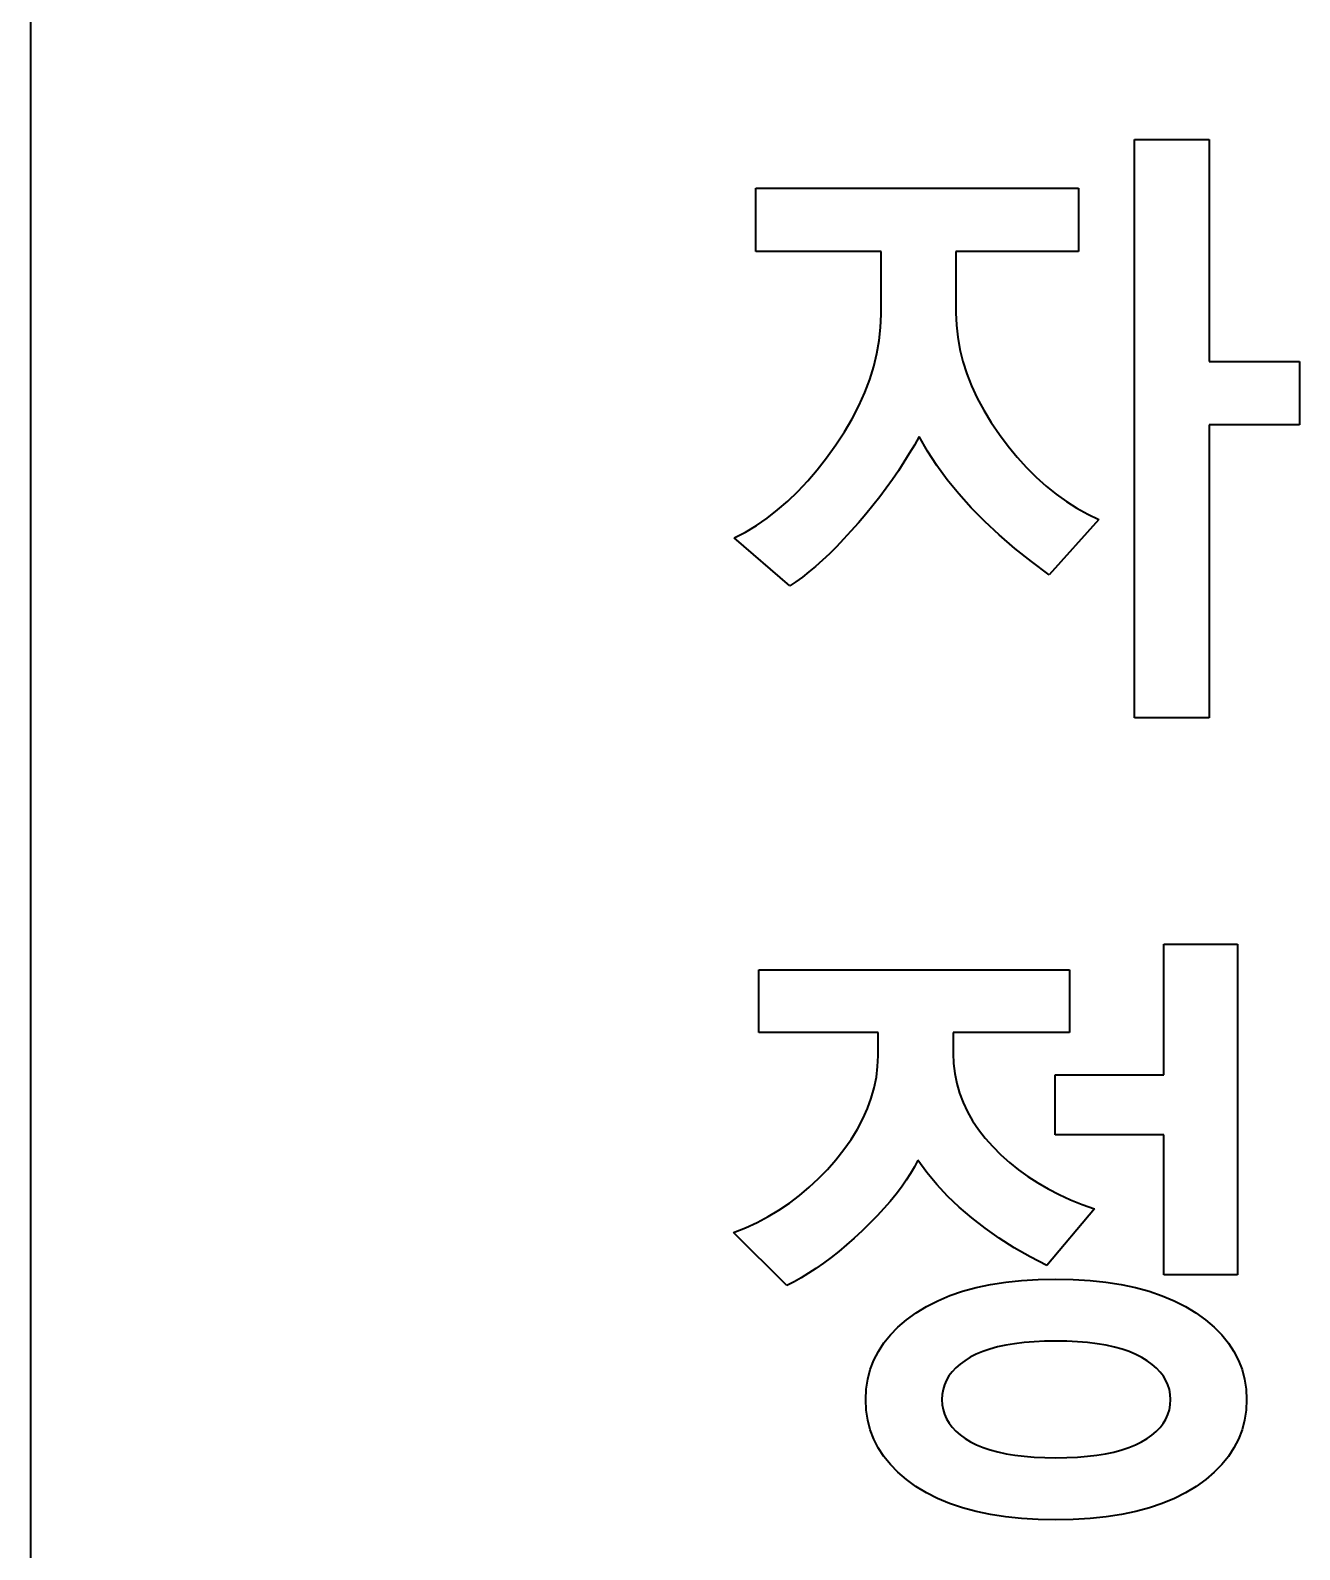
# Model space of a CAD drawing. Extents: x 480 to 710, y 306 to 536.
# Drawn here: x 479.5 to 528.4, y 362 to 420.5 of the extents above; entities that cross this region are included whole.
import ezdxf

# ---------------------------------------------------------------- set-up
doc = ezdxf.new("R2010")
doc.units = 0

msp = doc.modelspace()

# ---------------------------------------------------------------- linework, layer by layer
at = {"color": 7, "lineweight": 35}
for p, q in [((479.5, 527.5), (479.5, 313.5)), ((522.061157, 394.014648), (522.061157, 416.29248))]:
    msp.add_line(p, q, dxfattribs=at)
at = {"color": 7, "lineweight": 35, "ltscale": 0.071892}
for p, q in [((522.061157, 416.29248), (524.936829, 416.29248)), ((524.936829, 394.014648), (522.061157, 394.014648))]:
    msp.add_line(p, q, dxfattribs=at)
at = {"color": 7, "lineweight": 35, "ltscale": 0.213943}
msp.add_line((524.936829, 416.29248), (524.936829, 407.734741), dxfattribs=at)
at = {"color": 7, "lineweight": 35, "ltscale": 0.060921}
for p, q in [((507.463318, 411.984741), (507.463318, 414.42157)), ((519.901489, 414.42157), (519.901489, 411.984741)), ((512.290771, 409.547913), (512.290771, 411.984741)), ((528.424622, 407.734741), (528.424622, 405.297913))]:
    msp.add_line(p, q, dxfattribs=at)
at = {"color": 7, "lineweight": 35, "ltscale": 0.310954}
msp.add_line((507.463318, 414.42157), (519.901489, 414.42157), dxfattribs=at)
at = {"color": 7, "lineweight": 35, "ltscale": 0.120686}
msp.add_line((512.290771, 411.984741), (507.463318, 411.984741), dxfattribs=at)
at = {"color": 7, "lineweight": 35, "ltscale": 0.118088}
msp.add_line((519.901489, 411.984741), (515.177979, 411.984741), dxfattribs=at)
at = {"color": 7, "lineweight": 35, "ltscale": 0.059188}
msp.add_line((515.177979, 411.984741), (515.177979, 409.617218), dxfattribs=at)
at = {"color": 7, "lineweight": 35, "ltscale": 0.012489}
msp.add_line((512.273315, 409.048676), (512.290771, 409.547913), dxfattribs=at)
at = {"color": 7, "lineweight": 35, "ltscale": 0.011782}
msp.add_line((515.177979, 409.617218), (515.194763, 409.14624), dxfattribs=at)
at = {"color": 7, "lineweight": 35, "ltscale": 0.012567}
msp.add_line((512.221008, 408.548706), (512.273315, 409.048676), dxfattribs=at)
at = {"color": 7, "lineweight": 35, "ltscale": 0.011829}
msp.add_line((515.194763, 409.14624), (515.244995, 408.675751), dxfattribs=at)
at = {"color": 7, "lineweight": 35, "ltscale": 0.011936}
msp.add_line((515.244995, 408.675751), (515.328674, 408.205719), dxfattribs=at)
at = {"color": 7, "lineweight": 35, "ltscale": 0.0129}
msp.add_line((512.011719, 407.546722), (512.133789, 408.048065), dxfattribs=at)
at = {"color": 7, "lineweight": 35, "ltscale": 0.012705}
msp.add_line((512.133789, 408.048065), (512.221008, 408.548706), dxfattribs=at)
at = {"color": 7, "lineweight": 35, "ltscale": 0.0121}
msp.add_line((515.328674, 408.205719), (515.445923, 407.736145), dxfattribs=at)
at = {"color": 7, "lineweight": 35, "ltscale": 0.013149}
msp.add_line((511.854797, 407.044708), (512.011719, 407.546722), dxfattribs=at)
at = {"color": 7, "lineweight": 35, "ltscale": 0.012318}
msp.add_line((515.445923, 407.736145), (515.596619, 407.267029), dxfattribs=at)
at = {"color": 7, "lineweight": 35, "ltscale": 0.087195}
for p, q in [((524.936829, 407.734741), (528.424622, 407.734741)), ((528.424622, 405.297913), (524.936829, 405.297913))]:
    msp.add_line(p, q, dxfattribs=at)
at = {"color": 7, "lineweight": 35, "ltscale": 0.013452}
msp.add_line((511.662964, 406.541992), (511.854797, 407.044708), dxfattribs=at)
at = {"color": 7, "lineweight": 35, "ltscale": 0.012589}
msp.add_line((515.596619, 407.267029), (515.780823, 406.79837), dxfattribs=at)
at = {"color": 7, "lineweight": 35, "ltscale": 0.013803}
msp.add_line((511.436249, 406.038574), (511.662964, 406.541992), dxfattribs=at)
at = {"color": 7, "lineweight": 35, "ltscale": 0.012909}
msp.add_line((515.780823, 406.79837), (515.998535, 406.33017), dxfattribs=at)
at = {"color": 7, "lineweight": 35, "ltscale": 0.013273}
msp.add_line((515.998535, 406.33017), (516.249756, 405.862427), dxfattribs=at)
at = {"color": 7, "lineweight": 35, "ltscale": 0.014198}
msp.add_line((511.174683, 405.534454), (511.436249, 406.038574), dxfattribs=at)
at = {"color": 7, "lineweight": 35, "ltscale": 0.013679}
msp.add_line((516.249756, 405.862427), (516.534424, 405.395172), dxfattribs=at)
at = {"color": 7, "lineweight": 35, "ltscale": 0.014635}
msp.add_line((510.878204, 405.029663), (511.174683, 405.534454), dxfattribs=at)
at = {"color": 7, "lineweight": 35, "ltscale": 0.014124}
msp.add_line((516.534424, 405.395172), (516.8526, 404.928345), dxfattribs=at)
at = {"color": 7, "lineweight": 35, "ltscale": 0.282082}
msp.add_line((524.936829, 405.297913), (524.936829, 394.014648), dxfattribs=at)
at = {"color": 7, "lineweight": 35, "ltscale": 0.01511}
msp.add_line((510.546875, 404.52417), (510.878204, 405.029663), dxfattribs=at)
at = {"color": 7, "lineweight": 35, "ltscale": 0.009404}
msp.add_line((513.757446, 404.847534), (513.574036, 404.519135), dxfattribs=at)
at = {"color": 7, "lineweight": 35, "ltscale": 0.016166}
msp.add_line((514.079895, 404.287048), (513.757446, 404.847534), dxfattribs=at)
at = {"color": 7, "lineweight": 35, "ltscale": 0.014151}
msp.add_line((516.8526, 404.928345), (517.192383, 404.475647), dxfattribs=at)
at = {"color": 7, "lineweight": 35, "ltscale": 0.014657}
msp.add_line((509.832214, 403.571594), (510.193817, 404.033081), dxfattribs=at)
at = {"color": 7, "lineweight": 35, "ltscale": 0.015121}
msp.add_line((510.193817, 404.033081), (510.546875, 404.52417), dxfattribs=at)
at = {"color": 7, "lineweight": 35, "ltscale": 0.009723}
msp.add_line((513.379333, 404.189941), (513.173523, 403.859924), dxfattribs=at)
at = {"color": 7, "lineweight": 35, "ltscale": 0.009562}
for p, q in [((513.574036, 404.519135), (513.379333, 404.189941)), ((526.205322, 366.573853), (526.069092, 366.216461))]:
    msp.add_line(p, q, dxfattribs=at)
at = {"color": 7, "lineweight": 35, "ltscale": 0.016552}
msp.add_line((514.442078, 403.732819), (514.079895, 404.287048), dxfattribs=at)
at = {"color": 7, "lineweight": 35, "ltscale": 0.013755}
msp.add_line((517.192383, 404.475647), (517.541809, 404.050659), dxfattribs=at)
at = {"color": 7, "lineweight": 35, "ltscale": 0.01339}
msp.add_line((517.541809, 404.050659), (517.901001, 403.653381), dxfattribs=at)
at = {"color": 7, "lineweight": 35, "ltscale": 0.014221}
msp.add_line((509.462097, 403.139648), (509.832214, 403.571594), dxfattribs=at)
at = {"color": 7, "lineweight": 35, "ltscale": 0.010065}
msp.add_line((512.956421, 403.529114), (512.728149, 403.197479), dxfattribs=at)
at = {"color": 7, "lineweight": 35, "ltscale": 0.009892}
msp.add_line((513.173523, 403.859924), (512.956421, 403.529114), dxfattribs=at)
at = {"color": 7, "lineweight": 35, "ltscale": 0.01699}
msp.add_line((514.843994, 403.184814), (514.442078, 403.732819), dxfattribs=at)
at = {"color": 7, "lineweight": 35, "ltscale": 0.013053}
msp.add_line((517.901001, 403.653381), (518.269836, 403.283813), dxfattribs=at)
at = {"color": 7, "lineweight": 35, "ltscale": 0.013813}
msp.add_line((509.083405, 402.737305), (509.462097, 403.139648), dxfattribs=at)
at = {"color": 7, "lineweight": 35, "ltscale": 0.010425}
msp.add_line((512.488708, 402.865051), (512.238037, 402.531799), dxfattribs=at)
at = {"color": 7, "lineweight": 35, "ltscale": 0.010242}
msp.add_line((512.728149, 403.197479), (512.488708, 402.865051), dxfattribs=at)
at = {"color": 7, "lineweight": 35, "ltscale": 0.017474}
msp.add_line((515.285645, 402.643066), (514.843994, 403.184814), dxfattribs=at)
at = {"color": 7, "lineweight": 35, "ltscale": 0.012753}
msp.add_line((518.269836, 403.283813), (518.648438, 402.941956), dxfattribs=at)
at = {"color": 7, "lineweight": 35, "ltscale": 0.012487}
msp.add_line((518.648438, 402.941956), (519.036743, 402.627808), dxfattribs=at)
at = {"color": 7, "lineweight": 35, "ltscale": 0.013097}
msp.add_line((508.300385, 402.021271), (508.696167, 402.364502), dxfattribs=at)
at = {"color": 7, "lineweight": 35, "ltscale": 0.013438}
msp.add_line((508.696167, 402.364502), (509.083405, 402.737305), dxfattribs=at)
at = {"color": 7, "lineweight": 35, "ltscale": 0.010802}
msp.add_line((511.976166, 402.197754), (511.703094, 401.862885), dxfattribs=at)
at = {"color": 7, "lineweight": 35, "ltscale": 0.010611}
msp.add_line((512.238037, 402.531799), (511.976166, 402.197754), dxfattribs=at)
at = {"color": 7, "lineweight": 35, "ltscale": 0.018001}
msp.add_line((515.766968, 402.107544), (515.285645, 402.643066), dxfattribs=at)
at = {"color": 7, "lineweight": 35, "ltscale": 0.012257}
msp.add_line((519.036743, 402.627808), (519.434692, 402.3414), dxfattribs=at)
at = {"color": 7, "lineweight": 35, "ltscale": 0.01207}
msp.add_line((519.434692, 402.3414), (519.842346, 402.082703), dxfattribs=at)
at = {"color": 7, "lineweight": 35, "ltscale": 0.01253}
msp.add_line((507.483185, 401.423492), (507.896057, 401.707611), dxfattribs=at)
at = {"color": 7, "lineweight": 35, "ltscale": 0.012793}
msp.add_line((507.896057, 401.707611), (508.300385, 402.021271), dxfattribs=at)
at = {"color": 7, "lineweight": 35, "ltscale": 0.010997}
msp.add_line((511.703094, 401.862885), (511.418823, 401.527222), dxfattribs=at)
at = {"color": 7, "lineweight": 35, "ltscale": 0.018569}
msp.add_line((516.288086, 401.578247), (515.766968, 402.107544), dxfattribs=at)
at = {"color": 7, "lineweight": 35, "ltscale": 0.07155}
msp.add_line((520.686829, 401.648468), (518.769714, 399.523468), dxfattribs=at)
at = {"color": 7, "lineweight": 35, "ltscale": 0.011926}
msp.add_line((519.842346, 402.082703), (520.259766, 401.851746), dxfattribs=at)
at = {"color": 7, "lineweight": 35, "ltscale": 0.011824}
msp.add_line((520.259766, 401.851746), (520.686829, 401.648468), dxfattribs=at)
at = {"color": 7, "lineweight": 35, "ltscale": 0.012132}
msp.add_line((506.631805, 400.94397), (507.061768, 401.168945), dxfattribs=at)
at = {"color": 7, "lineweight": 35, "ltscale": 0.012308}
msp.add_line((507.061768, 401.168945), (507.483185, 401.423492), dxfattribs=at)
at = {"color": 7, "lineweight": 35, "ltscale": 0.01045}
msp.add_line((511.131409, 401.200439), (510.848999, 400.892242), dxfattribs=at)
at = {"color": 7, "lineweight": 35, "ltscale": 0.01088}
msp.add_line((511.418823, 401.527222), (511.131409, 401.200439), dxfattribs=at)
at = {"color": 7, "lineweight": 35, "ltscale": 0.019171}
msp.add_line((516.848877, 401.055206), (516.288086, 401.578247), dxfattribs=at)
at = {"color": 7, "lineweight": 35, "ltscale": 0.019807}
msp.add_line((517.449402, 400.538391), (516.848877, 401.055206), dxfattribs=at)
at = {"color": 7, "lineweight": 35, "ltscale": 0.070619}
msp.add_line((508.768341, 399.096161), (506.631805, 400.94397), dxfattribs=at)
at = {"color": 7, "lineweight": 35, "ltscale": 0.009608}
msp.add_line((510.571533, 400.602661), (510.299042, 400.331665), dxfattribs=at)
at = {"color": 7, "lineweight": 35, "ltscale": 0.010026}
msp.add_line((510.848999, 400.892242), (510.571533, 400.602661), dxfattribs=at)
at = {"color": 7, "lineweight": 35, "ltscale": 0.020474}
msp.add_line((518.089722, 400.027802), (517.449402, 400.538391), dxfattribs=at)
at = {"color": 7, "lineweight": 35, "ltscale": 0.008789}
msp.add_line((510.031494, 400.079254), (509.768951, 399.845459), dxfattribs=at)
at = {"color": 7, "lineweight": 35, "ltscale": 0.009196}
msp.add_line((510.299042, 400.331665), (510.031494, 400.079254), dxfattribs=at)
at = {"color": 7, "lineweight": 35, "ltscale": 0.021165}
msp.add_line((518.769714, 399.523468), (518.089722, 400.027802), dxfattribs=at)
at = {"color": 7, "lineweight": 35, "ltscale": 0.007625}
msp.add_line((509.258698, 399.433624), (509.011047, 399.255585), dxfattribs=at)
at = {"color": 7, "lineweight": 35, "ltscale": 0.008004}
msp.add_line((509.511353, 399.630249), (509.258698, 399.433624), dxfattribs=at)
at = {"color": 7, "lineweight": 35, "ltscale": 0.008392}
msp.add_line((509.768951, 399.845459), (509.511353, 399.630249), dxfattribs=at)
at = {"color": 7, "lineweight": 35, "ltscale": 0.00726}
msp.add_line((509.011047, 399.255585), (508.768341, 399.096161), dxfattribs=at)
at = {"color": 7, "lineweight": 35, "ltscale": 0.125883}
msp.add_line((523.192932, 380.257172), (523.192932, 385.29248), dxfattribs=at)
at = {"color": 7, "lineweight": 35, "ltscale": 0.071027}
for p, q in [((523.192932, 385.29248), (526.033997, 385.29248)), ((526.033997, 372.54248), (523.192932, 372.54248))]:
    msp.add_line(p, q, dxfattribs=at)
at = {"color": 7, "lineweight": 35, "ltscale": 0.31875}
msp.add_line((526.033997, 385.29248), (526.033997, 372.54248), dxfattribs=at)
at = {"color": 7, "lineweight": 35, "ltscale": 0.060343}
for p, q in [((507.578796, 381.885559), (507.578796, 384.299286)), ((519.555054, 384.299286), (519.555054, 381.885559))]:
    msp.add_line(p, q, dxfattribs=at)
at = {"color": 7, "lineweight": 35, "ltscale": 0.299406}
msp.add_line((507.578796, 384.299286), (519.555054, 384.299286), dxfattribs=at)
at = {"color": 7, "lineweight": 35, "ltscale": 0.114912}
msp.add_line((512.175293, 381.885559), (507.578796, 381.885559), dxfattribs=at)
at = {"color": 7, "lineweight": 35, "ltscale": 0.02252}
msp.add_line((512.175293, 380.984741), (512.175293, 381.885559), dxfattribs=at)
at = {"color": 7, "lineweight": 35, "ltscale": 0.112025}
msp.add_line((519.555054, 381.885559), (515.074036, 381.885559), dxfattribs=at)
at = {"color": 7, "lineweight": 35, "ltscale": 0.02021}
msp.add_line((515.074036, 381.885559), (515.074036, 381.077148), dxfattribs=at)
at = {"color": 7, "lineweight": 35, "ltscale": 0.010309}
msp.add_line((512.110352, 380.163147), (512.159058, 380.572632), dxfattribs=at)
at = {"color": 7, "lineweight": 35, "ltscale": 0.010311}
msp.add_line((512.159058, 380.572632), (512.175293, 380.984741), dxfattribs=at)
at = {"color": 7, "lineweight": 35, "ltscale": 0.009845}
msp.add_line((515.074036, 381.077148), (515.089233, 380.683655), dxfattribs=at)
at = {"color": 7, "lineweight": 35, "ltscale": 0.009713}
msp.add_line((515.089233, 380.683655), (515.134766, 380.297821), dxfattribs=at)
at = {"color": 7, "lineweight": 35, "ltscale": 0.01037}
msp.add_line((512.029236, 379.756348), (512.110352, 380.163147), dxfattribs=at)
at = {"color": 7, "lineweight": 35, "ltscale": 0.009645}
msp.add_line((515.134766, 380.297821), (515.210754, 379.919586), dxfattribs=at)
at = {"color": 7, "lineweight": 35, "ltscale": 0.058033}
msp.add_line((519.000671, 377.935852), (519.000671, 380.257172), dxfattribs=at)
at = {"color": 7, "lineweight": 35, "ltscale": 0.104807}
for p, q in [((519.000671, 380.257172), (523.192932, 380.257172)), ((523.192932, 377.935852), (519.000671, 377.935852))]:
    msp.add_line(p, q, dxfattribs=at)
at = {"color": 7, "lineweight": 35, "ltscale": 0.010495}
msp.add_line((511.915649, 379.352203), (512.029236, 379.756348), dxfattribs=at)
at = {"color": 7, "lineweight": 35, "ltscale": 0.009638}
msp.add_line((515.210754, 379.919586), (515.317017, 379.548981), dxfattribs=at)
at = {"color": 7, "lineweight": 35, "ltscale": 0.009697}
msp.add_line((515.317017, 379.548981), (515.453735, 379.186005), dxfattribs=at)
at = {"color": 7, "lineweight": 35, "ltscale": 0.010924}
msp.add_line((511.591125, 378.551849), (511.769623, 378.950684), dxfattribs=at)
at = {"color": 7, "lineweight": 35, "ltscale": 0.010681}
msp.add_line((511.769623, 378.950684), (511.915649, 379.352203), dxfattribs=at)
at = {"color": 7, "lineweight": 35, "ltscale": 0.009816}
msp.add_line((515.453735, 379.186005), (515.620789, 378.830658), dxfattribs=at)
at = {"color": 7, "lineweight": 35, "ltscale": 0.009997}
msp.add_line((515.620789, 378.830658), (515.818176, 378.48291), dxfattribs=at)
at = {"color": 7, "lineweight": 35, "ltscale": 0.011221}
msp.add_line((511.380188, 378.15567), (511.591125, 378.551849), dxfattribs=at)
at = {"color": 7, "lineweight": 35, "ltscale": 0.010235}
msp.add_line((515.818176, 378.48291), (516.046021, 378.142792), dxfattribs=at)
at = {"color": 7, "lineweight": 35, "ltscale": 0.01196}
msp.add_line((510.860962, 377.371277), (511.13678, 377.762146), dxfattribs=at)
at = {"color": 7, "lineweight": 35, "ltscale": 0.011568}
msp.add_line((511.13678, 377.762146), (511.380188, 378.15567), dxfattribs=at)
at = {"color": 7, "lineweight": 35, "ltscale": 0.010524}
msp.add_line((516.046021, 378.142792), (516.304199, 377.810303), dxfattribs=at)
at = {"color": 7, "lineweight": 35, "ltscale": 0.010863}
msp.add_line((516.304199, 377.810303), (516.592712, 377.485413), dxfattribs=at)
at = {"color": 7, "lineweight": 35, "ltscale": 0.134834}
msp.add_line((523.192932, 372.54248), (523.192932, 377.935852), dxfattribs=at)
at = {"color": 7, "lineweight": 35, "ltscale": 0.012394}
msp.add_line((510.552643, 376.983063), (510.860962, 377.371277), dxfattribs=at)
at = {"color": 7, "lineweight": 35, "ltscale": 0.011056}
msp.add_line((516.592712, 377.485413), (516.905273, 377.172577), dxfattribs=at)
at = {"color": 7, "lineweight": 35, "ltscale": 0.011095}
msp.add_line((516.905273, 377.172577), (517.235535, 376.876099), dxfattribs=at)
at = {"color": 7, "lineweight": 35, "ltscale": 0.012388}
msp.add_line((509.875641, 376.251526), (510.22113, 376.60672), dxfattribs=at)
at = {"color": 7, "lineweight": 35, "ltscale": 0.012538}
msp.add_line((510.22113, 376.60672), (510.552643, 376.983063), dxfattribs=at)
at = {"color": 7, "lineweight": 35, "ltscale": 0.007811}
msp.add_line((513.429504, 376.450409), (513.260864, 376.187378), dxfattribs=at)
at = {"color": 7, "lineweight": 35, "ltscale": 0.007494}
msp.add_line((513.57959, 376.709869), (513.429504, 376.450409), dxfattribs=at)
at = {"color": 7, "lineweight": 35, "ltscale": 0.007194}
msp.add_line((513.711304, 376.965729), (513.57959, 376.709869), dxfattribs=at)
at = {"color": 7, "lineweight": 35, "ltscale": 0.01478}
for p, q in [((514.060303, 376.488525), (513.711304, 376.965729)), ((517.088562, 363.222931), (516.504272, 363.313049))]:
    msp.add_line(p, q, dxfattribs=at)
at = {"color": 7, "lineweight": 35, "ltscale": 0.014973}
msp.add_line((514.442078, 376.027039), (514.060303, 376.488525), dxfattribs=at)
at = {"color": 7, "lineweight": 35, "ltscale": 0.011165}
msp.add_line((517.235535, 376.876099), (517.583435, 376.596039), dxfattribs=at)
at = {"color": 7, "lineweight": 35, "ltscale": 0.011269}
msp.add_line((517.583435, 376.596039), (517.949036, 376.332397), dxfattribs=at)
at = {"color": 7, "lineweight": 35, "ltscale": 0.01218}
msp.add_line((509.142761, 375.604584), (509.516205, 375.91748), dxfattribs=at)
at = {"color": 7, "lineweight": 35, "ltscale": 0.012267}
msp.add_line((509.516205, 375.91748), (509.875641, 376.251526), dxfattribs=at)
at = {"color": 7, "lineweight": 35, "ltscale": 0.008487}
msp.add_line((513.073792, 375.920776), (512.868225, 375.650604), dxfattribs=at)
at = {"color": 7, "lineweight": 35, "ltscale": 0.008142}
msp.add_line((513.260864, 376.187378), (513.073792, 375.920776), dxfattribs=at)
at = {"color": 7, "lineweight": 35, "ltscale": 0.01522}
msp.add_line((514.856689, 375.581238), (514.442078, 376.027039), dxfattribs=at)
at = {"color": 7, "lineweight": 35, "ltscale": 0.011402}
msp.add_line((517.949036, 376.332397), (518.332275, 376.085114), dxfattribs=at)
at = {"color": 7, "lineweight": 35, "ltscale": 0.011566}
msp.add_line((518.332275, 376.085114), (518.733215, 375.854248), dxfattribs=at)
at = {"color": 7, "lineweight": 35, "ltscale": 0.011758}
msp.add_line((518.733215, 375.854248), (519.151794, 375.639801), dxfattribs=at)
at = {"color": 7, "lineweight": 35, "ltscale": 0.012102}
msp.add_line((508.353973, 375.042145), (508.755341, 375.312805), dxfattribs=at)
at = {"color": 7, "lineweight": 35, "ltscale": 0.012125}
msp.add_line((508.755341, 375.312805), (509.142761, 375.604584), dxfattribs=at)
at = {"color": 7, "lineweight": 35, "ltscale": 0.009211}
msp.add_line((512.644165, 375.376831), (512.401611, 375.099487), dxfattribs=at)
at = {"color": 7, "lineweight": 35, "ltscale": 0.008844}
msp.add_line((512.868225, 375.650604), (512.644165, 375.376831), dxfattribs=at)
at = {"color": 7, "lineweight": 35, "ltscale": 0.015515}
msp.add_line((515.304077, 375.151154), (514.856689, 375.581238), dxfattribs=at)
at = {"color": 7, "lineweight": 35, "ltscale": 0.011978}
msp.add_line((519.151794, 375.639801), (519.588074, 375.441742), dxfattribs=at)
at = {"color": 7, "lineweight": 35, "ltscale": 0.012223}
msp.add_line((519.588074, 375.441742), (520.041992, 375.260071), dxfattribs=at)
at = {"color": 7, "lineweight": 35, "ltscale": 0.012157}
msp.add_line((507.509277, 374.56424), (507.938599, 374.792633), dxfattribs=at)
at = {"color": 7, "lineweight": 35, "ltscale": 0.012114}
msp.add_line((507.938599, 374.792633), (508.353973, 375.042145), dxfattribs=at)
at = {"color": 7, "lineweight": 35, "ltscale": 0.00997}
msp.add_line((512.140625, 374.818542), (511.861145, 374.534058), dxfattribs=at)
at = {"color": 7, "lineweight": 35, "ltscale": 0.009587}
msp.add_line((512.401611, 375.099487), (512.140625, 374.818542), dxfattribs=at)
at = {"color": 7, "lineweight": 35, "ltscale": 0.015857}
msp.add_line((515.784302, 374.736786), (515.304077, 375.151154), dxfattribs=at)
at = {"color": 7, "lineweight": 35, "ltscale": 0.016242}
msp.add_line((516.297302, 374.338135), (515.784302, 374.736786), dxfattribs=at)
at = {"color": 7, "lineweight": 35, "ltscale": 0.071532}
msp.add_line((520.513611, 375.094788), (518.677307, 372.900513), dxfattribs=at)
at = {"color": 7, "lineweight": 35, "ltscale": 0.012494}
msp.add_line((520.041992, 375.260071), (520.513611, 375.094788), dxfattribs=at)
at = {"color": 7, "lineweight": 35, "ltscale": 0.012342}
msp.add_line((506.608704, 374.170898), (507.065979, 374.356995), dxfattribs=at)
at = {"color": 7, "lineweight": 35, "ltscale": 0.072273}
msp.add_line((508.664398, 372.138275), (506.608704, 374.170898), dxfattribs=at)
at = {"color": 7, "lineweight": 35, "ltscale": 0.012234}
msp.add_line((507.065979, 374.356995), (507.509277, 374.56424), dxfattribs=at)
at = {"color": 7, "lineweight": 35, "ltscale": 0.010393}
msp.add_line((511.563171, 374.245972), (511.257721, 373.963989), dxfattribs=at)
at = {"color": 7, "lineweight": 35, "ltscale": 0.010362}
msp.add_line((511.861145, 374.534058), (511.563171, 374.245972), dxfattribs=at)
at = {"color": 7, "lineweight": 35, "ltscale": 0.01667}
msp.add_line((516.84314, 373.95517), (516.297302, 374.338135), dxfattribs=at)
at = {"color": 7, "lineweight": 35, "ltscale": 0.00974}
msp.add_line((510.955719, 373.697845), (510.657166, 373.44751), dxfattribs=at)
at = {"color": 7, "lineweight": 35, "ltscale": 0.010063}
msp.add_line((511.257721, 373.963989), (510.955719, 373.697845), dxfattribs=at)
at = {"color": 7, "lineweight": 35, "ltscale": 0.017132}
msp.add_line((517.421692, 373.587891), (516.84314, 373.95517), dxfattribs=at)
at = {"color": 7, "lineweight": 35, "ltscale": 0.017631}
msp.add_line((518.033081, 373.236359), (517.421692, 373.587891), dxfattribs=at)
at = {"color": 7, "lineweight": 35, "ltscale": 0.00881}
msp.add_line((510.070496, 372.994354), (509.782349, 372.791504), dxfattribs=at)
at = {"color": 7, "lineweight": 35, "ltscale": 0.009112}
msp.add_line((510.362091, 373.213013), (510.070496, 372.994354), dxfattribs=at)
at = {"color": 7, "lineweight": 35, "ltscale": 0.009423}
msp.add_line((510.657166, 373.44751), (510.362091, 373.213013), dxfattribs=at)
at = {"color": 7, "lineweight": 35, "ltscale": 0.018163}
msp.add_line((518.677307, 372.900513), (518.033081, 373.236359), dxfattribs=at)
at = {"color": 7, "lineweight": 35, "ltscale": 0.007956}
msp.add_line((509.216431, 372.433228), (508.93869, 372.277863), dxfattribs=at)
at = {"color": 7, "lineweight": 35, "ltscale": 0.008231}
msp.add_line((509.49765, 372.604462), (509.216431, 372.433228), dxfattribs=at)
at = {"color": 7, "lineweight": 35, "ltscale": 0.008516}
msp.add_line((509.782349, 372.791504), (509.49765, 372.604462), dxfattribs=at)
at = {"color": 7, "lineweight": 35, "ltscale": 0.016111}
msp.add_line((517.707214, 372.328827), (518.350464, 372.367828), dxfattribs=at)
at = {"color": 7, "lineweight": 35, "ltscale": 0.016837}
msp.add_line((518.350464, 372.367828), (519.023804, 372.380798), dxfattribs=at)
at = {"color": 7, "lineweight": 35, "ltscale": 0.016893}
msp.add_line((519.023804, 372.380798), (519.699402, 372.367767), dxfattribs=at)
at = {"color": 7, "lineweight": 35, "ltscale": 0.016169}
msp.add_line((519.699402, 372.367767), (520.344971, 372.328613), dxfattribs=at)
at = {"color": 7, "lineweight": 35, "ltscale": 0.007694}
msp.add_line((508.93869, 372.277863), (508.664398, 372.138275), dxfattribs=at)
at = {"color": 7, "lineweight": 35, "ltscale": 0.013032}
msp.add_line((514.941223, 371.744171), (515.434387, 371.913086), dxfattribs=at)
at = {"color": 7, "lineweight": 35, "ltscale": 0.013558}
msp.add_line((515.434387, 371.913086), (515.95752, 372.056), dxfattribs=at)
at = {"color": 7, "lineweight": 35, "ltscale": 0.014136}
msp.add_line((515.95752, 372.056), (516.510742, 372.172913), dxfattribs=at)
at = {"color": 7, "lineweight": 35, "ltscale": 0.014756}
msp.add_line((516.510742, 372.172913), (517.093933, 372.263885), dxfattribs=at)
at = {"color": 7, "lineweight": 35, "ltscale": 0.015418}
msp.add_line((517.093933, 372.263885), (517.707214, 372.328827), dxfattribs=at)
at = {"color": 7, "lineweight": 35, "ltscale": 0.015475}
msp.add_line((520.344971, 372.328613), (520.96051, 372.263367), dxfattribs=at)
at = {"color": 7, "lineweight": 35, "ltscale": 0.014816}
msp.add_line((520.96051, 372.263367), (521.546082, 372.171997), dxfattribs=at)
at = {"color": 7, "lineweight": 35, "ltscale": 0.014194}
msp.add_line((521.546082, 372.171997), (522.101563, 372.054565), dxfattribs=at)
at = {"color": 7, "lineweight": 35, "ltscale": 0.013618}
msp.add_line((522.101563, 372.054565), (522.627014, 371.911011), dxfattribs=at)
at = {"color": 7, "lineweight": 35, "ltscale": 0.013093}
msp.add_line((522.627014, 371.911011), (523.122498, 371.741333), dxfattribs=at)
at = {"color": 7, "lineweight": 35, "ltscale": 0.011817}
for p, q in [((513.641968, 371.081543), (514.045044, 371.32843)), ((524.434448, 364.394745), (524.030029, 364.150085))]:
    msp.add_line(p, q, dxfattribs=at)
at = {"color": 7, "lineweight": 35, "ltscale": 0.012154}
msp.add_line((514.045044, 371.32843), (514.478149, 371.549286), dxfattribs=at)
at = {"color": 7, "lineweight": 35, "ltscale": 0.01256}
msp.add_line((514.478149, 371.549286), (514.941223, 371.744171), dxfattribs=at)
at = {"color": 7, "lineweight": 35, "ltscale": 0.012622}
msp.add_line((523.122498, 371.741333), (523.587891, 371.545593), dxfattribs=at)
at = {"color": 7, "lineweight": 35, "ltscale": 0.012217}
msp.add_line((523.587891, 371.545593), (524.023315, 371.32373), dxfattribs=at)
at = {"color": 7, "lineweight": 35, "ltscale": 0.011879}
msp.add_line((524.023315, 371.32373), (524.42865, 371.075775), dxfattribs=at)
at = {"color": 7, "lineweight": 35, "ltscale": 0.010852}
msp.add_line((512.943481, 370.532043), (513.273315, 370.81427), dxfattribs=at)
at = {"color": 7, "lineweight": 35, "ltscale": 0.011384}
msp.add_line((513.273315, 370.81427), (513.641968, 371.081543), dxfattribs=at)
at = {"color": 7, "lineweight": 35, "ltscale": 0.011443}
msp.add_line((524.42865, 371.075775), (524.7995, 370.807495), dxfattribs=at)
at = {"color": 7, "lineweight": 35, "ltscale": 0.0109}
msp.add_line((524.7995, 370.807495), (525.131287, 370.524658), dxfattribs=at)
at = {"color": 7, "lineweight": 35, "ltscale": 0.010029}
for p, q in [((512.400269, 369.922974), (512.652466, 370.234955)), ((525.679871, 365.547791), (525.42688, 365.236481))]:
    msp.add_line(p, q, dxfattribs=at)
at = {"color": 7, "lineweight": 35, "ltscale": 0.010397}
msp.add_line((512.652466, 370.234955), (512.943481, 370.532043), dxfattribs=at)
at = {"color": 7, "lineweight": 35, "ltscale": 0.010433}
msp.add_line((525.131287, 370.524658), (525.424072, 370.227295), dxfattribs=at)
at = {"color": 7, "lineweight": 35, "ltscale": 0.010053}
msp.add_line((525.424072, 370.227295), (525.677795, 369.915344), dxfattribs=at)
at = {"color": 7, "lineweight": 35, "ltscale": 0.009596}
msp.add_line((512.012207, 369.254272), (512.186829, 369.596069), dxfattribs=at)
at = {"color": 7, "lineweight": 35, "ltscale": 0.00976}
msp.add_line((512.186829, 369.596069), (512.400269, 369.922974), dxfattribs=at)
at = {"color": 7, "lineweight": 35, "ltscale": 0.006456}
msp.add_line((515.955994, 369.485046), (515.726563, 369.366547), dxfattribs=at)
at = {"color": 7, "lineweight": 35, "ltscale": 0.006828}
msp.add_line((516.207703, 369.591064), (515.955994, 369.485046), dxfattribs=at)
at = {"color": 7, "lineweight": 35, "ltscale": 0.007238}
msp.add_line((516.481689, 369.684601), (516.207703, 369.591064), dxfattribs=at)
at = {"color": 7, "lineweight": 35, "ltscale": 0.007679}
msp.add_line((516.777954, 369.765686), (516.481689, 369.684601), dxfattribs=at)
at = {"color": 7, "lineweight": 35, "ltscale": 0.008148}
msp.add_line((517.096558, 369.83429), (516.777954, 369.765686), dxfattribs=at)
at = {"color": 7, "lineweight": 35, "ltscale": 0.008637}
msp.add_line((517.437439, 369.890411), (517.096558, 369.83429), dxfattribs=at)
at = {"color": 7, "lineweight": 35, "ltscale": 0.009144}
msp.add_line((517.800598, 369.934052), (517.437439, 369.890411), dxfattribs=at)
at = {"color": 7, "lineweight": 35, "ltscale": 0.009667}
msp.add_line((518.186035, 369.96524), (517.800598, 369.934052), dxfattribs=at)
at = {"color": 7, "lineweight": 35, "ltscale": 0.010204}
msp.add_line((518.59375, 369.983948), (518.186035, 369.96524), dxfattribs=at)
at = {"color": 7, "lineweight": 35, "ltscale": 0.010752}
msp.add_line((519.023804, 369.990173), (518.59375, 369.983948), dxfattribs=at)
at = {"color": 7, "lineweight": 35, "ltscale": 0.010809}
msp.add_line((519.456116, 369.983887), (519.023804, 369.990173), dxfattribs=at)
at = {"color": 7, "lineweight": 35, "ltscale": 0.010262}
msp.add_line((519.86615, 369.964996), (519.456116, 369.983887), dxfattribs=at)
at = {"color": 7, "lineweight": 35, "ltscale": 0.009726}
msp.add_line((520.253906, 369.933533), (519.86615, 369.964996), dxfattribs=at)
at = {"color": 7, "lineweight": 35, "ltscale": 0.009203}
msp.add_line((520.619385, 369.889465), (520.253906, 369.933533), dxfattribs=at)
at = {"color": 7, "lineweight": 35, "ltscale": 0.008695}
msp.add_line((520.962524, 369.832825), (520.619385, 369.889465), dxfattribs=at)
at = {"color": 7, "lineweight": 35, "ltscale": 0.008208}
msp.add_line((521.283447, 369.763611), (520.962524, 369.832825), dxfattribs=at)
at = {"color": 7, "lineweight": 35, "ltscale": 0.00774}
msp.add_line((521.582031, 369.681763), (521.283447, 369.763611), dxfattribs=at)
at = {"color": 7, "lineweight": 35, "ltscale": 0.0073}
msp.add_line((521.858337, 369.587341), (521.582031, 369.681763), dxfattribs=at)
at = {"color": 7, "lineweight": 35, "ltscale": 0.006891}
msp.add_line((522.112366, 369.480347), (521.858337, 369.587341), dxfattribs=at)
at = {"color": 7, "lineweight": 35, "ltscale": 0.006519}
msp.add_line((522.344116, 369.360779), (522.112366, 369.480347), dxfattribs=at)
at = {"color": 7, "lineweight": 35, "ltscale": 0.009769}
msp.add_line((525.677795, 369.915344), (525.892517, 369.588867), dxfattribs=at)
at = {"color": 7, "lineweight": 35, "ltscale": 0.009591}
msp.add_line((525.892517, 369.588867), (526.068176, 369.247803), dxfattribs=at)
at = {"color": 7, "lineweight": 35, "ltscale": 0.009601}
msp.add_line((511.779388, 368.526001), (511.876373, 368.897583), dxfattribs=at)
at = {"color": 7, "lineweight": 35, "ltscale": 0.009542}
msp.add_line((511.876373, 368.897583), (512.012207, 369.254272), dxfattribs=at)
at = {"color": 7, "lineweight": 35, "ltscale": 0.005188}
msp.add_line((515.169983, 368.958069), (515.028076, 368.806641), dxfattribs=at)
at = {"color": 7, "lineweight": 35, "ltscale": 0.005447}
msp.add_line((515.333679, 369.101837), (515.169983, 368.958069), dxfattribs=at)
at = {"color": 7, "lineweight": 35, "ltscale": 0.005754}
msp.add_line((515.519226, 369.238007), (515.333679, 369.101837), dxfattribs=at)
at = {"color": 7, "lineweight": 35, "ltscale": 0.006099}
msp.add_line((515.726563, 369.366547), (515.519226, 369.238007), dxfattribs=at)
at = {"color": 7, "lineweight": 35, "ltscale": 0.006158}
msp.add_line((522.55365, 369.231262), (522.344116, 369.360779), dxfattribs=at)
at = {"color": 7, "lineweight": 35, "ltscale": 0.005803}
msp.add_line((522.74115, 369.094452), (522.55365, 369.231262), dxfattribs=at)
at = {"color": 7, "lineweight": 35, "ltscale": 0.005484}
msp.add_line((522.906555, 368.950378), (522.74115, 369.094452), dxfattribs=at)
at = {"color": 7, "lineweight": 35, "ltscale": 0.005213}
msp.add_line((523.049988, 368.799042), (522.906555, 368.950378), dxfattribs=at)
at = {"color": 7, "lineweight": 35, "ltscale": 0.009523}
msp.add_line((526.068176, 369.247803), (526.204773, 368.892212), dxfattribs=at)
at = {"color": 7, "lineweight": 35, "ltscale": 0.009569}
msp.add_line((526.204773, 368.892212), (526.302368, 368.522095), dxfattribs=at)
at = {"color": 7, "lineweight": 35, "ltscale": 0.009771}
msp.add_line((511.721161, 368.139526), (511.779388, 368.526001), dxfattribs=at)
at = {"color": 7, "lineweight": 35, "ltscale": 0.004747}
msp.add_line((514.733398, 368.306702), (514.678833, 368.124817), dxfattribs=at)
at = {"color": 7, "lineweight": 35, "ltscale": 0.004757}
msp.add_line((514.809814, 368.480957), (514.733398, 368.306702), dxfattribs=at)
at = {"color": 7, "lineweight": 35, "ltscale": 0.004836}
msp.add_line((514.90802, 368.647614), (514.809814, 368.480957), dxfattribs=at)
at = {"color": 7, "lineweight": 35, "ltscale": 0.004981}
msp.add_line((515.028076, 368.806641), (514.90802, 368.647614), dxfattribs=at)
at = {"color": 7, "lineweight": 35, "ltscale": 0.004992}
msp.add_line((523.171265, 368.640411), (523.049988, 368.799042), dxfattribs=at)
at = {"color": 7, "lineweight": 35, "ltscale": 0.004834}
msp.add_line((523.270569, 368.474518), (523.171265, 368.640411), dxfattribs=at)
at = {"color": 7, "lineweight": 35, "ltscale": 0.00474}
msp.add_line((523.347778, 368.301331), (523.270569, 368.474518), dxfattribs=at)
at = {"color": 7, "lineweight": 35, "ltscale": 0.004717}
msp.add_line((523.402893, 368.12088), (523.347778, 368.301331), dxfattribs=at)
at = {"color": 7, "lineweight": 35, "ltscale": 0.009728}
msp.add_line((526.302368, 368.522095), (526.360901, 368.13739), dxfattribs=at)
at = {"color": 7, "lineweight": 35, "ltscale": 0.010046}
msp.add_line((511.701782, 367.738159), (511.721161, 368.139526), dxfattribs=at)
at = {"color": 7, "lineweight": 35, "ltscale": 0.010098}
msp.add_line((511.7211, 367.334686), (511.701782, 367.738159), dxfattribs=at)
at = {"color": 7, "lineweight": 35, "ltscale": 0.004936}
msp.add_line((514.646118, 367.935303), (514.635193, 367.738159), dxfattribs=at)
at = {"color": 7, "lineweight": 35, "ltscale": 0.004935}
msp.add_line((514.635193, 367.738159), (514.64624, 367.541077), dxfattribs=at)
at = {"color": 7, "lineweight": 35, "ltscale": 0.004808}
msp.add_line((514.678833, 368.124817), (514.646118, 367.935303), dxfattribs=at)
at = {"color": 7, "lineweight": 35, "ltscale": 0.004766}
msp.add_line((523.435974, 367.933136), (523.402893, 368.12088), dxfattribs=at)
at = {"color": 7, "lineweight": 35, "ltscale": 0.004988}
msp.add_line((523.435852, 367.53894), (523.447021, 367.738159), dxfattribs=at)
at = {"color": 7, "lineweight": 35, "ltscale": 0.004882}
msp.add_line((523.447021, 367.738159), (523.435974, 367.933136), dxfattribs=at)
at = {"color": 7, "lineweight": 35, "ltscale": 0.009993}
msp.add_line((526.360901, 368.13739), (526.380432, 367.738159), dxfattribs=at)
at = {"color": 7, "lineweight": 35, "ltscale": 0.010099}
msp.add_line((526.380432, 367.738159), (526.360962, 367.334686), dxfattribs=at)
at = {"color": 7, "lineweight": 35, "ltscale": 0.00981}
msp.add_line((511.779144, 366.946594), (511.7211, 367.334686), dxfattribs=at)
at = {"color": 7, "lineweight": 35, "ltscale": 0.004806}
msp.add_line((514.64624, 367.541077), (514.679321, 367.351715), dxfattribs=at)
at = {"color": 7, "lineweight": 35, "ltscale": 0.004745}
msp.add_line((514.679321, 367.351715), (514.734436, 367.170105), dxfattribs=at)
at = {"color": 7, "lineweight": 35, "ltscale": 0.004756}
msp.add_line((514.734436, 367.170105), (514.811646, 366.996246), dxfattribs=at)
at = {"color": 7, "lineweight": 35, "ltscale": 0.004789}
msp.add_line((523.268677, 366.989777), (523.34668, 367.164734), dxfattribs=at)
at = {"color": 7, "lineweight": 35, "ltscale": 0.004783}
msp.add_line((523.34668, 367.164734), (523.402405, 367.347778), dxfattribs=at)
at = {"color": 7, "lineweight": 35, "ltscale": 0.004852}
msp.add_line((523.402405, 367.347778), (523.435852, 367.53894), dxfattribs=at)
at = {"color": 7, "lineweight": 35, "ltscale": 0.009811}
msp.add_line((526.360962, 367.334686), (526.302612, 366.946594), dxfattribs=at)
at = {"color": 7, "lineweight": 35, "ltscale": 0.009627}
msp.add_line((511.875854, 366.573853), (511.779144, 366.946594), dxfattribs=at)
at = {"color": 7, "lineweight": 35, "ltscale": 0.009555}
msp.add_line((512.011292, 366.216461), (511.875854, 366.573853), dxfattribs=at)
at = {"color": 7, "lineweight": 35, "ltscale": 0.004839}
msp.add_line((514.811646, 366.996246), (514.91095, 366.830109), dxfattribs=at)
at = {"color": 7, "lineweight": 35, "ltscale": 0.004987}
msp.add_line((514.91095, 366.830109), (515.032227, 366.671722), dxfattribs=at)
at = {"color": 7, "lineweight": 35, "ltscale": 0.005199}
msp.add_line((515.032227, 366.671722), (515.175598, 366.521057), dxfattribs=at)
at = {"color": 7, "lineweight": 35, "ltscale": 0.005466}
msp.add_line((515.175598, 366.521057), (515.341064, 366.378143), dxfattribs=at)
at = {"color": 7, "lineweight": 35, "ltscale": 0.005493}
msp.add_line((522.733765, 366.370758), (522.90094, 366.513367), dxfattribs=at)
at = {"color": 7, "lineweight": 35, "ltscale": 0.005226}
msp.add_line((522.90094, 366.513367), (523.045776, 366.664093), dxfattribs=at)
at = {"color": 7, "lineweight": 35, "ltscale": 0.005016}
msp.add_line((523.045776, 366.664093), (523.168396, 366.822906), dxfattribs=at)
at = {"color": 7, "lineweight": 35, "ltscale": 0.004867}
msp.add_line((523.168396, 366.822906), (523.268677, 366.989777), dxfattribs=at)
at = {"color": 7, "lineweight": 35, "ltscale": 0.009631}
msp.add_line((526.302612, 366.946594), (526.205322, 366.573853), dxfattribs=at)
at = {"color": 7, "lineweight": 35, "ltscale": 0.009594}
for p, q in [((512.185364, 365.874451), (512.011292, 366.216461)), ((517.81134, 365.553253), (518.193848, 365.522369))]:
    msp.add_line(p, q, dxfattribs=at)
at = {"color": 7, "lineweight": 35, "ltscale": 0.005778}
msp.add_line((515.341064, 366.378143), (515.528564, 366.242981), dxfattribs=at)
at = {"color": 7, "lineweight": 35, "ltscale": 0.006131}
msp.add_line((515.528564, 366.242981), (515.738098, 366.11554), dxfattribs=at)
at = {"color": 7, "lineweight": 35, "ltscale": 0.006487}
msp.add_line((515.738098, 366.11554), (515.969482, 365.998138), dxfattribs=at)
at = {"color": 7, "lineweight": 35, "ltscale": 0.006848}
msp.add_line((515.969482, 365.998138), (516.222473, 365.893097), dxfattribs=at)
at = {"color": 7, "lineweight": 35, "ltscale": 0.006892}
msp.add_line((521.843567, 365.889404), (522.098877, 365.993439), dxfattribs=at)
at = {"color": 7, "lineweight": 35, "ltscale": 0.006525}
msp.add_line((522.098877, 365.993439), (522.33252, 366.109741), dxfattribs=at)
at = {"color": 7, "lineweight": 35, "ltscale": 0.006167}
msp.add_line((522.33252, 366.109741), (522.544312, 366.236206), dxfattribs=at)
at = {"color": 7, "lineweight": 35, "ltscale": 0.005809}
msp.add_line((522.544312, 366.236206), (522.733765, 366.370758), dxfattribs=at)
at = {"color": 7, "lineweight": 35, "ltscale": 0.009607}
msp.add_line((526.069092, 366.216461), (525.893921, 365.874451), dxfattribs=at)
at = {"color": 7, "lineweight": 35, "ltscale": 0.009747}
msp.add_line((512.398193, 365.547791), (512.185364, 365.874451), dxfattribs=at)
at = {"color": 7, "lineweight": 35, "ltscale": 0.010005}
msp.add_line((512.649658, 365.236481), (512.398193, 365.547791), dxfattribs=at)
at = {"color": 7, "lineweight": 35, "ltscale": 0.007245}
msp.add_line((516.222473, 365.893097), (516.49707, 365.800415), dxfattribs=at)
at = {"color": 7, "lineweight": 35, "ltscale": 0.007671}
msp.add_line((516.49707, 365.800415), (516.793213, 365.720093), dxfattribs=at)
at = {"color": 7, "lineweight": 35, "ltscale": 0.008123}
msp.add_line((516.793213, 365.720093), (517.110962, 365.65213), dxfattribs=at)
at = {"color": 7, "lineweight": 35, "ltscale": 0.008599}
msp.add_line((517.110962, 365.65213), (517.450378, 365.596527), dxfattribs=at)
at = {"color": 7, "lineweight": 35, "ltscale": 0.009089}
msp.add_line((517.450378, 365.596527), (517.81134, 365.553253), dxfattribs=at)
at = {"color": 7, "lineweight": 35, "ltscale": 0.010115}
msp.add_line((518.193848, 365.522369), (518.598022, 365.503845), dxfattribs=at)
at = {"color": 7, "lineweight": 35, "ltscale": 0.010646}
msp.add_line((518.598022, 365.503845), (519.023804, 365.49765), dxfattribs=at)
at = {"color": 7, "lineweight": 35, "ltscale": 0.010702}
msp.add_line((519.023804, 365.49765), (519.451843, 365.503784), dxfattribs=at)
at = {"color": 7, "lineweight": 35, "ltscale": 0.010171}
msp.add_line((519.451843, 365.503784), (519.858276, 365.522156), dxfattribs=at)
at = {"color": 7, "lineweight": 35, "ltscale": 0.009653}
msp.add_line((519.858276, 365.522156), (520.243164, 365.552734), dxfattribs=at)
at = {"color": 7, "lineweight": 35, "ltscale": 0.009145}
msp.add_line((520.243164, 365.552734), (520.606445, 365.595581), dxfattribs=at)
at = {"color": 7, "lineweight": 35, "ltscale": 0.008652}
msp.add_line((520.606445, 365.595581), (520.94812, 365.650696), dxfattribs=at)
at = {"color": 7, "lineweight": 35, "ltscale": 0.008177}
msp.add_line((520.94812, 365.650696), (521.268188, 365.718018), dxfattribs=at)
at = {"color": 7, "lineweight": 35, "ltscale": 0.007722}
msp.add_line((521.268188, 365.718018), (521.56665, 365.797577), dxfattribs=at)
at = {"color": 7, "lineweight": 35, "ltscale": 0.007294}
msp.add_line((521.56665, 365.797577), (521.843567, 365.889404), dxfattribs=at)
at = {"color": 7, "lineweight": 35, "ltscale": 0.009764}
msp.add_line((525.893921, 365.874451), (525.679871, 365.547791), dxfattribs=at)
at = {"color": 7, "lineweight": 35, "ltscale": 0.010361}
msp.add_line((512.939819, 364.940552), (512.649658, 365.236481), dxfattribs=at)
at = {"color": 7, "lineweight": 35, "ltscale": 0.010807}
msp.add_line((513.268677, 364.659973), (512.939819, 364.940552), dxfattribs=at)
at = {"color": 7, "lineweight": 35, "ltscale": 0.010844}
msp.add_line((525.13501, 364.940552), (524.804199, 364.659973), dxfattribs=at)
at = {"color": 7, "lineweight": 35, "ltscale": 0.010391}
msp.add_line((525.42688, 365.236481), (525.13501, 364.940552), dxfattribs=at)
at = {"color": 7, "lineweight": 35, "ltscale": 0.011331}
msp.add_line((513.63623, 364.394745), (513.268677, 364.659973), dxfattribs=at)
at = {"color": 7, "lineweight": 35, "ltscale": 0.011766}
msp.add_line((514.038269, 364.150085), (513.63623, 364.394745), dxfattribs=at)
at = {"color": 7, "lineweight": 35, "ltscale": 0.012119}
msp.add_line((514.470764, 363.931152), (514.038269, 364.150085), dxfattribs=at)
at = {"color": 7, "lineweight": 35, "ltscale": 0.012169}
msp.add_line((524.030029, 364.150085), (523.595276, 363.931152), dxfattribs=at)
at = {"color": 7, "lineweight": 35, "ltscale": 0.011376}
msp.add_line((524.804199, 364.659973), (524.434448, 364.394745), dxfattribs=at)
at = {"color": 7, "lineweight": 35, "ltscale": 0.012536}
msp.add_line((514.933533, 363.738007), (514.470764, 363.931152), dxfattribs=at)
at = {"color": 7, "lineweight": 35, "ltscale": 0.013021}
msp.add_line((515.426758, 363.570618), (514.933533, 363.738007), dxfattribs=at)
at = {"color": 7, "lineweight": 35, "ltscale": 0.01356}
msp.add_line((515.950317, 363.428955), (515.426758, 363.570618), dxfattribs=at)
at = {"color": 7, "lineweight": 35, "ltscale": 0.013616}
msp.add_line((522.634644, 363.570618), (522.108765, 363.428955), dxfattribs=at)
at = {"color": 7, "lineweight": 35, "ltscale": 0.013076}
msp.add_line((523.130188, 363.738007), (522.634644, 363.570618), dxfattribs=at)
at = {"color": 7, "lineweight": 35, "ltscale": 0.01259}
msp.add_line((523.595276, 363.931152), (523.130188, 363.738007), dxfattribs=at)
at = {"color": 7, "lineweight": 35, "ltscale": 0.014149}
msp.add_line((516.504272, 363.313049), (515.950317, 363.428955), dxfattribs=at)
at = {"color": 7, "lineweight": 35, "ltscale": 0.015451}
msp.add_line((517.703247, 363.158539), (517.088562, 363.222931), dxfattribs=at)
at = {"color": 7, "lineweight": 35, "ltscale": 0.016156}
msp.add_line((518.348328, 363.119904), (517.703247, 363.158539), dxfattribs=at)
at = {"color": 7, "lineweight": 35, "ltscale": 0.01689}
msp.add_line((519.023804, 363.107025), (518.348328, 363.119904), dxfattribs=at)
at = {"color": 7, "lineweight": 35, "ltscale": 0.016946}
msp.add_line((519.701538, 363.119904), (519.023804, 363.107025), dxfattribs=at)
at = {"color": 7, "lineweight": 35, "ltscale": 0.016212}
msp.add_line((520.348877, 363.158539), (519.701538, 363.119904), dxfattribs=at)
at = {"color": 7, "lineweight": 35, "ltscale": 0.015509}
msp.add_line((520.965881, 363.222931), (520.348877, 363.158539), dxfattribs=at)
at = {"color": 7, "lineweight": 35, "ltscale": 0.014839}
msp.add_line((521.552551, 363.313049), (520.965881, 363.222931), dxfattribs=at)
at = {"color": 7, "lineweight": 35, "ltscale": 0.014204}
msp.add_line((522.108765, 363.428955), (521.552551, 363.313049), dxfattribs=at)

doc.saveas('drawing.dxf')
